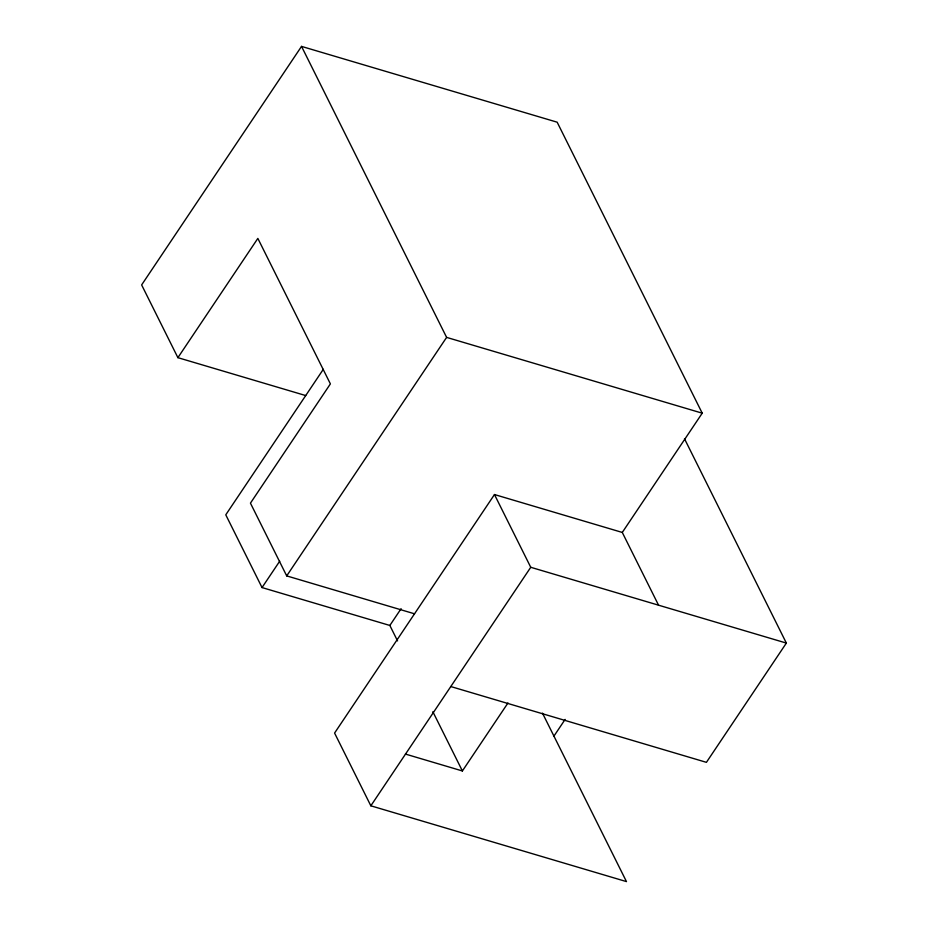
<?xml version="1.0" encoding="UTF-8"?>
<svg xmlns="http://www.w3.org/2000/svg" width="928" height="928" viewBox="0 0 928 928"><rect width="100%" height="100%" fill="white"/><g stroke="black" fill="none" stroke-linecap="round" stroke-linejoin="round"><path stroke-width="1.39" d="M658.555 605.184L622.282 532.44L702.229 413.18L557.16 122.194L301.53 46.4L141.636 284.919L177.898 357.663L305.718 395.56M177.898 357.663L257.845 238.403L330.391 383.89L250.444 503.15L286.706 575.894L414.526 613.802M323.304 369.321L225.771 514.82L262.032 587.563L389.853 625.46L397.555 640.912M262.032 587.563L279.711 561.196M286.706 575.894L446.612 337.386L301.53 46.4M389.853 625.46L401.093 608.687M622.282 532.44L494.473 494.543L334.579 733.062L370.84 805.806L626.47 881.6L542.474 713.133M370.84 805.806L530.746 567.286L494.473 494.543M405.432 754.07L462.388 770.959L507.964 702.983M553.935 736.113L565.129 719.409M684.493 438.747L786.364 643.081L706.417 762.34L450.788 686.546M446.612 337.386L702.229 413.18M530.746 567.286L786.364 643.081M432.854 711.73L462.388 770.959"/></g></svg>
